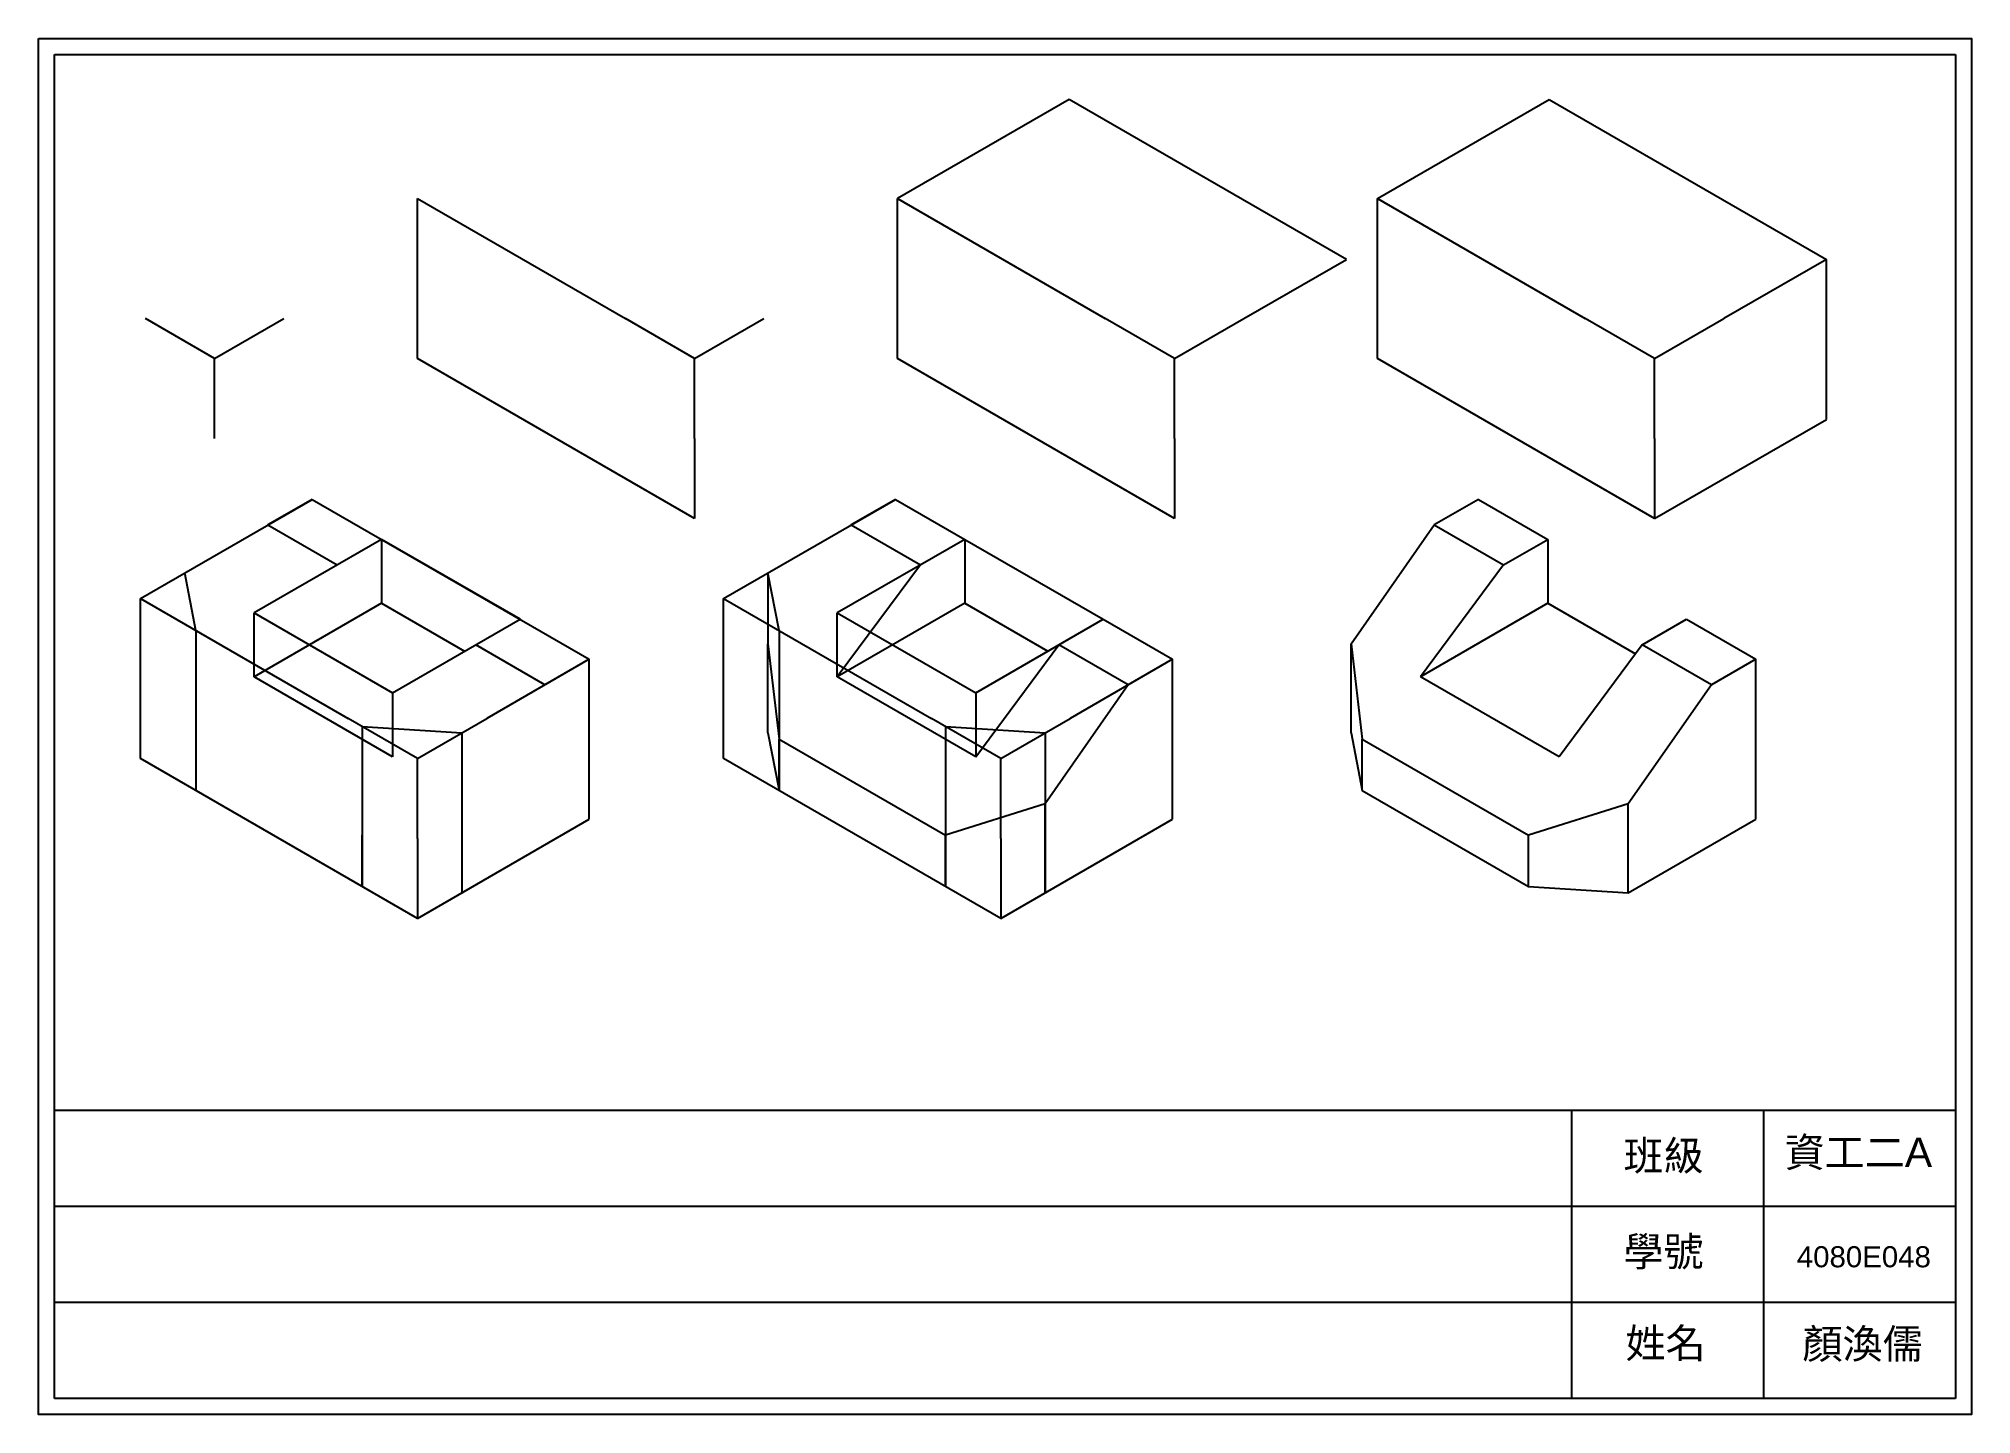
# Model space of a CAD drawing. Header units: millimetres. Extents: x 2692 to 3296, y 1819 to 2249.
import ezdxf

# ---------------------------------------------------------------- set-up
doc = ezdxf.new("R2010")
doc.units = ezdxf.units.MM
doc.styles.get("Standard").update_dxf_attribs({"font": 'arial.ttf'})

msp = doc.modelspace()

# ---------------------------------------------------------------- linework, layer by layer
for p, q in [((2697.26, 2244.37), (3291.26, 2244.37)), ((2697.26, 1824.37), (2697.26, 2244.37)), ((3291.26, 2244.37), (3291.26, 1824.37)), ((3014.35, 2230.37), (2960.65, 2199.37)), ((3100.95, 2180.37), (3014.35, 2230.37)), ((3110.65, 2199.37), (3164.35, 2230.37)), ((3164.35, 2230.37), (3250.95, 2180.37)), ((2960.65, 2149.37), (2960.65, 2199.37)), ((2960.65, 2199.37), (3025.61, 2161.87)), ((3110.65, 2149.37), (3110.65, 2199.37)), ((3110.65, 2199.37), (3175.61, 2161.87)), ((3068.91, 2161.87), (3100.95, 2180.37)), ((3250.95, 2180.37), (3218.91, 2161.87)), ((3250.95, 2130.37), (3250.95, 2180.37)), ((3047.26, 2099.37), (2960.65, 2149.37)), ((3197.26, 2099.37), (3110.65, 2149.37)), ((3197.26, 2099.37), (3250.95, 2130.37)), ((3047.26, 2124.37), (3047.26, 2099.37)), ((3197.26, 2124.37), (3197.26, 2099.37)), ((2724.05, 2074.37), (2777.74, 2105.37)), ((2777.74, 2105.37), (2763.89, 2097.37)), ((2777.74, 2105.37), (2864.35, 2055.37)), ((2906.33, 2074.37), (2960.02, 2105.37)), ((2960.02, 2105.37), (2946.16, 2097.37)), ((2960.02, 2105.37), (2981.67, 2092.87)), ((3142.28, 2105.37), (3128.43, 2097.37)), ((3142.28, 2105.37), (3163.93, 2092.87)), ((2763.89, 2097.37), (2785.54, 2084.87)), ((2946.16, 2097.37), (2967.81, 2084.87)), ((3102.44, 2060.2), (3128.43, 2097.37)), ((3128.43, 2097.37), (3150.08, 2084.87)), ((2799.4, 2092.87), (2759.56, 2069.87)), ((2842.7, 2067.87), (2799.4, 2092.87)), ((2799.4, 2092.87), (2799.4, 2072.87)), ((2981.67, 2092.87), (2941.83, 2069.87)), ((2981.67, 2092.87), (2981.67, 2072.87)), ((2981.67, 2092.87), (3024.97, 2067.87)), ((3150.08, 2084.87), (3163.93, 2092.87)), ((3163.93, 2092.87), (3163.93, 2072.87)), ((2967.81, 2084.87), (2941.83, 2049.87)), ((3150.08, 2084.87), (3124.09, 2049.87)), ((2741.37, 2064.37), (2737.91, 2082.37)), ((2923.65, 2064.37), (2920.18, 2082.37)), ((2920.18, 2082.37), (2920.18, 2060.2)), ((2724.05, 2024.37), (2724.05, 2074.37)), ((2724.05, 2074.37), (2789, 2036.87)), ((2799.4, 2072.87), (2759.56, 2049.87)), ((2799.4, 2072.87), (2825.38, 2057.87)), ((2906.33, 2024.37), (2906.33, 2074.37)), ((2906.33, 2074.37), (2971.28, 2036.87)), ((2981.67, 2072.87), (2941.83, 2049.87)), ((2981.67, 2072.87), (3007.65, 2057.87)), ((3163.93, 2072.87), (3124.09, 2049.87)), ((3163.93, 2072.87), (3191.3, 2057.07)), ((2759.56, 2069.87), (2802.86, 2044.87)), ((2759.56, 2049.87), (2759.56, 2069.87)), ((2802.86, 2044.87), (2842.7, 2067.87)), ((2941.83, 2069.87), (2985.13, 2044.87)), ((2941.83, 2049.87), (2941.83, 2069.87)), ((2985.13, 2044.87), (3024.97, 2067.87)), ((3024.97, 2067.87), (3046.62, 2055.37)), ((3193.38, 2059.87), (3207.23, 2067.87)), ((3207.23, 2067.87), (3228.88, 2055.37)), ((2741.37, 2064.37), (2741.37, 2014.37)), ((2850.49, 2047.37), (2828.84, 2059.87)), ((2920.18, 2032.37), (2920.18, 2060.2)), ((2920.18, 2060.2), (2923.65, 2030.37)), ((2923.65, 2064.37), (2923.65, 2014.37)), ((2985.13, 2024.87), (3011.11, 2059.87)), ((3032.77, 2047.37), (3011.11, 2059.87)), ((3102.44, 2032.37), (3102.44, 2060.2)), ((3102.44, 2060.2), (3105.91, 2030.37)), ((3193.38, 2059.87), (3167.4, 2024.87)), ((3215.03, 2047.37), (3193.38, 2059.87)), ((2864.35, 2055.37), (2832.3, 2036.87)), ((2864.35, 2055.37), (2850.49, 2047.37)), ((2864.35, 2005.37), (2864.35, 2055.37)), ((3046.62, 2055.37), (3014.58, 2036.87)), ((3046.62, 2055.37), (3032.77, 2047.37)), ((3046.62, 2005.37), (3046.62, 2055.37)), ((3228.88, 2055.37), (3215.03, 2047.37)), ((3228.88, 2005.37), (3228.88, 2055.37)), ((2802.86, 2024.87), (2759.56, 2049.87)), ((2985.13, 2024.87), (2941.83, 2049.87)), ((3167.4, 2024.87), (3124.09, 2049.87)), ((2802.86, 2044.87), (2802.86, 2024.87)), ((2985.13, 2044.87), (2985.13, 2024.87)), ((3032.77, 2047.37), (3006.78, 2010.2)), ((3215.03, 2047.37), (3189.05, 2010.2)), ((2793.33, 2034.37), (2824.51, 2032.37)), ((2793.33, 2034.37), (2793.33, 1984.37)), ((2824.51, 2032.37), (2824.51, 1982.37)), ((2920.18, 2032.37), (2923.65, 2014.37)), ((2923.65, 2014.37), (2923.65, 2030.37)), ((2923.65, 2030.37), (2975.61, 2000.37)), ((2923.65, 2014.37), (2923.65, 2030.37)), ((2975.61, 2034.37), (3006.78, 2032.37)), ((2975.61, 2034.37), (2975.61, 1984.37)), ((3006.78, 2032.37), (3006.78, 1982.37)), ((3102.44, 2032.37), (3105.91, 2014.37)), ((3105.91, 2014.37), (3105.91, 2030.37)), ((3105.91, 2030.37), (3157.87, 2000.37)), ((2810.65, 1974.37), (2724.05, 2024.37)), ((2992.93, 1974.37), (2906.33, 2024.37)), ((3105.91, 2014.37), (3157.87, 1984.37)), ((2810.65, 1974.37), (2864.35, 2005.37)), ((3006.78, 2010.2), (2975.61, 2000.37)), ((2992.93, 1974.37), (3046.62, 2005.37)), ((3006.78, 1982.37), (3006.78, 2010.2)), ((3189.05, 2010.2), (3157.87, 2000.37)), ((3189.05, 1982.37), (3189.05, 2010.2)), ((3189.05, 1982.37), (3228.88, 2005.37)), ((2793.33, 1984.37), (2793.33, 2000.37)), ((2810.65, 1999.37), (2810.65, 1974.37)), ((2975.61, 1984.37), (2975.61, 2000.37)), ((2992.93, 1999.37), (2992.93, 1974.37)), ((3157.87, 1984.37), (3157.87, 2000.37)), ((3157.87, 1984.37), (3189.05, 1982.37)), ((3291.26, 1914.37), (2697.26, 1914.37)), ((3171.26, 1914.37), (3171.26, 1824.37)), ((3231.26, 1914.37), (3231.26, 1824.37)), ((3291.26, 1884.37), (2697.26, 1884.37)), ((3291.26, 1854.37), (2697.26, 1854.37)), ((3291.26, 1824.37), (2697.26, 1824.37))]:
    msp.add_line(p, q)
at = {"color": 0}
for p, q in [((2810.65, 2149.37), (2810.65, 2199.37)), ((2810.65, 2199.37), (2875.61, 2161.87)), ((2897.26, 2099.37), (2810.65, 2149.37)), ((2897.26, 2124.37), (2897.26, 2099.37))]:
    msp.add_line(p, q, dxfattribs=at)
at = {"color": 1}
for p, q in [((2747.26, 2149.37), (2725.61, 2161.87)), ((2747.26, 2149.37), (2768.91, 2161.87)), ((2897.26, 2149.37), (2875.61, 2161.87)), ((2897.26, 2149.37), (2918.91, 2161.87)), ((3047.26, 2149.37), (3025.61, 2161.87)), ((3047.26, 2149.37), (3068.91, 2161.87)), ((3197.26, 2149.37), (3175.61, 2161.87)), ((3197.26, 2149.37), (3218.91, 2161.87)), ((2747.26, 2124.37), (2747.26, 2149.37)), ((2897.26, 2124.37), (2897.26, 2149.37)), ((3047.26, 2124.37), (3047.26, 2149.37)), ((3197.26, 2124.37), (3197.26, 2149.37)), ((2810.65, 2024.37), (2789, 2036.87)), ((2810.65, 2024.37), (2832.3, 2036.87)), ((2992.93, 2024.37), (2971.28, 2036.87)), ((2992.93, 2024.37), (3014.58, 2036.87)), ((2810.65, 1999.37), (2810.65, 2024.37)), ((2992.93, 1999.37), (2992.93, 2024.37))]:
    msp.add_line(p, q, dxfattribs=at)
msp.add_lwpolyline([(2692.26, 2249.37), (3296.26, 2249.37), (3296.26, 1819.37), (2692.26, 1819.37)], close=True)

# ---------------------------------------------------------------- texts
for s, height, p in [('班級', 9.178, (3187.53, 1895.62)), ('資工二A', 9.178, (3237.9, 1896.68)), ('學號', 9.178, (3187.53, 1865.65)), ('4080E048', 6.578, (3241.71, 1865.34)), ('姓名', 9.178, (3188.19, 1837.02)), ('顏渙儒', 9.178, (3243.49, 1836.81))]:
    msp.add_text(s, height=height).set_placement(p)

doc.saveas('drawing.dxf')
